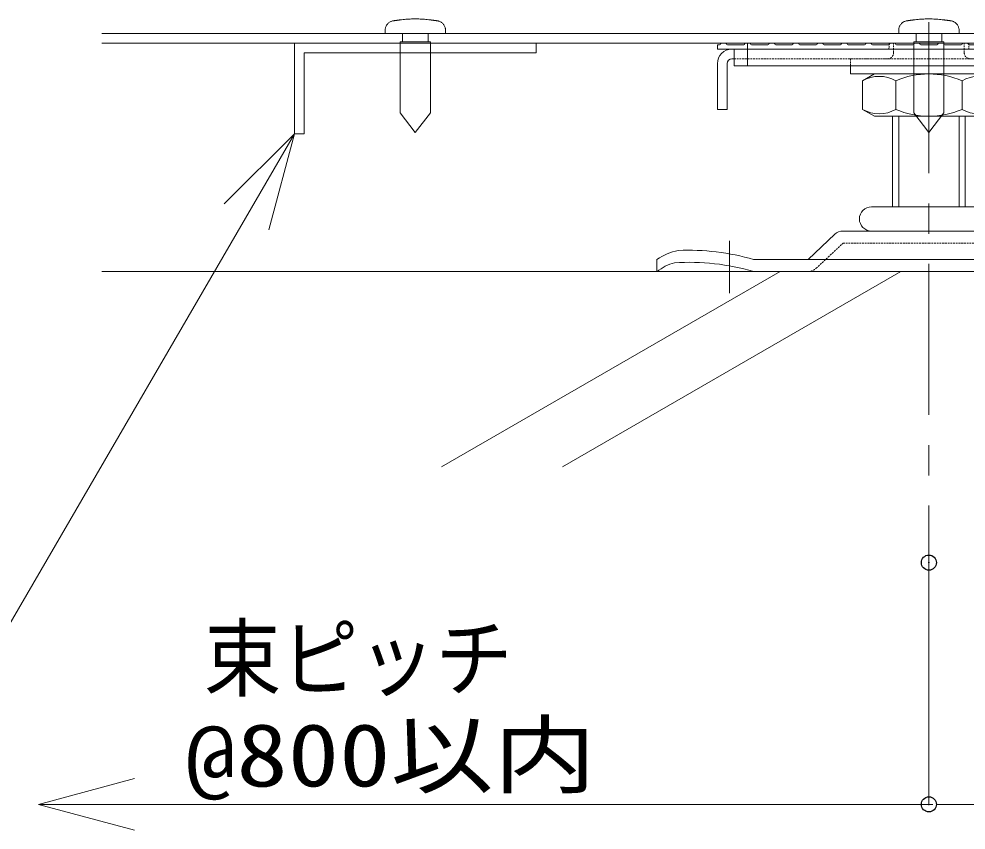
# Model space of a CAD drawing. Units: millimetres, scale not verified. Extents: x -4750 to 4750, y -3000 to 3000.
# Drawn here: x -918.8 to -762, y 1032.8 to 1167 of the extents above; entities that cross this region are included whole.
import ezdxf
from ezdxf.enums import TextEntityAlignment as Align

# ---------------------------------------------------------------- set-up
doc = ezdxf.new("R2010")
doc.units = ezdxf.units.MM
doc.header["$LTSCALE"] = 5
doc.header["$PDMODE"] = 32
doc.header["$PDSIZE"] = 2.5
doc.linetypes.add('CHAIN1', pattern=[8, 5, -1, 1, -1])
doc.linetypes.add('DASHED1', pattern=[1.8, 1.2, -0.6])
for name, color, linetype, lineweight in [('0-0_デッキ', 7, 'Continuous', 9), ('0-1_束', 7, 'Continuous', 9), ('0-2_根太', 7, 'Continuous', 9), ('0-3_一般', 7, 'Continuous', 9), ('0-4_0', 7, 'Continuous', 9), ('0-6_文字', 7, 'Continuous', 9), ('0-7_寸法', 7, 'Continuous', 9), ('0-8_ビス', 7, 'Continuous', 9)]:
    doc.layers.add(name, color=color, linetype=linetype, lineweight=lineweight)
doc.layers.add('0-9_Defpoints', color=7, linetype='Continuous')
doc.styles.add('ＭＳ ゴシック', font='')
doc.styles.get('ＭＳ ゴシック').set_extended_font_data('MS Gothic')

# ---------------------------------------------------------------- blocks, each defined once
blk = doc.blocks.new('_DOT')
at = {"layer": '0-4_0'}
for p, q in [((-10, 0), (-20, 0)), ((-5, 0), (5, 0))]:
    blk.add_line(p, q, dxfattribs=at)
blk = doc.blocks.new('グループ-24-1')
at = {"layer": '0-2_根太'}
for p, q in [((16036.4, 4746.4), (11298.7, 4746.4)), ((16036.4, 4714.4), (11298.7, 4714.4))]:
    blk.add_line(p, q, dxfattribs=at)
blk = doc.blocks.new('グループ-302-1')
at = {"layer": '0-1_束'}
for p, q in [((13336.4, 4708.4), (13336.4, 4694.4)), ((13343.4, 4708.4), (13336.4, 4708.4)), ((13349.4, 4714.4), (13363.4, 4714.4)), ((13369.4, 4708.4), (13423.4, 4708.4)), ((13429.4, 4714.4), (13443.4, 4714.4)), ((13436.4, 4639.4), (13436.4, 4714.4)), ((13449.4, 4708.4), (13503.4, 4708.4)), ((13509.4, 4714.4), (13523.4, 4714.4)), ((13529.4, 4708.4), (13583.4, 4708.4)), ((13589.4, 4714.4), (13603.4, 4714.4)), ((13609.4, 4708.4), (13663.4, 4708.4)), ((13669.4, 4714.4), (13683.4, 4714.4)), ((13689.4, 4708.4), (13743.4, 4708.4)), ((13749.4, 4714.4), (13763.4, 4714.4)), ((13769.4, 4708.4), (13823.4, 4708.4)), ((13829.4, 4714.4), (13843.4, 4714.4)), ((13849.4, 4708.4), (13903.4, 4708.4)), ((13909.4, 4714.4), (13923.4, 4714.4)), ((13929.4, 4708.4), (13983.4, 4708.4)), ((13989.4, 4714.4), (14003.4, 4714.4)), ((14009.4, 4708.4), (14036.4, 4708.4)), ((14063.4, 4708.4), (14036.4, 4708.4)), ((14083.4, 4714.4), (14069.4, 4714.4)), ((14143.4, 4708.4), (14089.4, 4708.4)), ((14163.4, 4714.4), (14149.4, 4714.4)), ((14223.4, 4708.4), (14169.4, 4708.4)), ((14243.4, 4714.4), (14229.4, 4714.4)), ((14303.4, 4708.4), (14249.4, 4708.4)), ((14323.4, 4714.4), (14309.4, 4714.4)), ((14383.4, 4708.4), (14329.4, 4708.4)), ((14403.4, 4714.4), (14389.4, 4714.4)), ((14463.4, 4708.4), (14409.4, 4708.4)), ((14483.4, 4714.4), (14469.4, 4714.4)), ((14543.4, 4708.4), (14489.4, 4708.4)), ((14563.4, 4714.4), (14549.4, 4714.4)), ((14623.4, 4708.4), (14569.4, 4708.4)), ((14643.4, 4714.4), (14629.4, 4714.4)), ((14636.4, 4639.4), (14636.4, 4714.4)), ((14703.4, 4708.4), (14649.4, 4708.4)), ((14723.4, 4714.4), (14709.4, 4714.4)), ((14729.4, 4708.4), (14736.4, 4708.4)), ((14730.4, 4708.4), (14736.4, 4708.4)), ((14736.4, 4694.4), (14736.4, 4708.4)), ((13336.4, 4694.4), (14736.4, 4694.4)), ((13391.4, 4694.4), (13391.4, 4639.4)), ((14681.5, 4694.4), (14681.5, 4639.4)), ((13391.4, 4639.4), (14681.5, 4639.4))]:
    blk.add_line(p, q, dxfattribs=at)
for centre, start, end in [((13343.4, 4711.4), 270, 0), ((13349.4, 4711.4), 90, 180), ((13363.4, 4711.4), 0, 90), ((13369.4, 4711.4), 180, 270), ((13423.4, 4711.4), 270, 0), ((13429.4, 4711.4), 90, 180), ((13443.4, 4711.4), 0, 90), ((13449.4, 4711.4), 180, 270), ((13503.4, 4711.4), 270, 0), ((13509.4, 4711.4), 90, 180), ((13523.4, 4711.4), 0, 90), ((13529.4, 4711.4), 180, 270), ((13583.4, 4711.4), 270, 0), ((13589.4, 4711.4), 90, 180), ((13603.4, 4711.4), 0, 90), ((13609.4, 4711.4), 180, 270), ((13663.4, 4711.4), 270, 0), ((13669.4, 4711.4), 90, 180), ((13683.4, 4711.4), 0, 90), ((13689.4, 4711.4), 180, 270), ((13743.4, 4711.4), 270, 0), ((13749.4, 4711.4), 90, 180), ((13763.4, 4711.4), 0, 90), ((13769.4, 4711.4), 180, 270), ((13823.4, 4711.4), 270, 0), ((13829.4, 4711.4), 90, 180), ((13843.4, 4711.4), 0, 90), ((13849.4, 4711.4), 180, 270), ((13903.4, 4711.4), 270, 0), ((13909.4, 4711.4), 90, 180), ((13923.4, 4711.4), 0, 90), ((13929.4, 4711.4), 180, 270), ((13983.4, 4711.4), 270, 0), ((13989.4, 4711.4), 90, 180), ((14003.4, 4711.4), 0, 90), ((14009.4, 4711.4), 180, 270), ((14063.4, 4711.4), 270, 0), ((14069.4, 4711.4), 90, 180), ((14083.4, 4711.4), 0, 90), ((14089.4, 4711.4), 180, 270), ((14143.4, 4711.4), 270, 0), ((14149.4, 4711.4), 90, 180), ((14163.4, 4711.4), 0, 90), ((14169.4, 4711.4), 180, 270), ((14223.4, 4711.4), 270, 0), ((14229.4, 4711.4), 90, 180), ((14243.4, 4711.4), 0, 90), ((14249.4, 4711.4), 180, 270), ((14303.4, 4711.4), 270, 0), ((14309.4, 4711.4), 90, 180), ((14323.4, 4711.4), 0, 90), ((14329.4, 4711.4), 180, 270), ((14383.4, 4711.4), 270, 0), ((14389.4, 4711.4), 90, 180), ((14403.4, 4711.4), 0, 90), ((14409.4, 4711.4), 180, 270), ((14463.4, 4711.4), 270, 0), ((14469.4, 4711.4), 90, 180), ((14483.4, 4711.4), 0, 90), ((14489.4, 4711.4), 180, 270), ((14543.4, 4711.4), 270, 0), ((14549.4, 4711.4), 90, 180), ((14563.4, 4711.4), 0, 90), ((14569.4, 4711.4), 180, 270), ((14623.4, 4711.4), 270, 0), ((14629.4, 4711.4), 90, 180), ((14643.4, 4711.4), 0, 90), ((14649.4, 4711.4), 180, 270), ((14703.4, 4711.4), 270, 0), ((14709.4, 4711.4), 90, 180), ((14723.4, 4711.4), 0, 90), ((14729.4, 4711.4), 180, 270)]:
    blk.add_arc(centre, 3, start, end, dxfattribs=at)
blk = doc.blocks.new('グループ-303-1')
at = {"layer": '0-1_束', "linetype": 'DASHED1'}
for p, q in [((13904.4, 4714.4), (13904.4, 4697.4)), ((13919.4, 4682.4), (13919.4, 4714.4)), ((13901.4, 4694.4), (13384.4, 4694.4)), ((13391.4, 4662.4), (13899.4, 4662.4))]:
    blk.add_line(p, q, dxfattribs=at)
at = {"layer": '0-1_束'}
for p, q in [((13336.4, 4646.4), (13336.4, 4494.4)), ((13368.4, 4494.4), (13368.4, 4646.4)), ((13336.4, 4494.4), (13368.4, 4494.4))]:
    blk.add_line(p, q, dxfattribs=at)
for radius in [48, 16]:
    blk.add_arc((13384.4, 4646.4), radius, 90, 180, dxfattribs=at)
at = {"layer": '0-1_束', "linetype": 'DASHED1'}
for centre, radius in [((13899.4, 4682.4), 20), ((13901.4, 4697.4), 3)]:
    blk.add_arc(centre, radius, 270, 0, dxfattribs=at)
blk = doc.blocks.new('グループ-304-1')
at = {"layer": '0-1_束', "linetype": 'DASHED1'}
for p, q in [((14153.4, 4682.4), (14153.4, 4714.4)), ((14168.4, 4714.4), (14168.4, 4697.4)), ((14171.4, 4694.4), (14688.4, 4694.4)), ((14681.5, 4662.4), (14173.4, 4662.4))]:
    blk.add_line(p, q, dxfattribs=at)
at = {"layer": '0-1_束'}
for p, q in [((14704.4, 4494.4), (14704.4, 4646.4)), ((14736.4, 4646.4), (14736.4, 4494.4)), ((14736.4, 4494.4), (14704.4, 4494.4))]:
    blk.add_line(p, q, dxfattribs=at)
at = {"layer": '0-1_束', "linetype": 'DASHED1'}
for centre, radius in [((14173.4, 4682.4), 20), ((14171.4, 4697.4), 3)]:
    blk.add_arc(centre, radius, 180, 270, dxfattribs=at)
at = {"layer": '0-1_束'}
for radius in [48, 16]:
    blk.add_arc((14688.4, 4646.4), radius, 0, 90, dxfattribs=at)
blk = doc.blocks.new('グループ-305-1')
at = {"layer": '0-1_束', "linetype": 'DASHED1'}
for p, q in [((13776.4, 4662.4), (13776.4, 4612.4)), ((14296.4, 4662.4), (13776.4, 4662.4)), ((14296.4, 4612.4), (14296.4, 4662.4)), ((14296.4, 4612.4), (13776.4, 4612.4))]:
    blk.add_line(p, q, dxfattribs=at)
blk = doc.blocks.new('グループ-306-1')
at = {"layer": '0-1_束'}
for p, q in [((13817, 4589.6), (13856.4, 4612.4)), ((14216.4, 4612.4), (13856.4, 4612.4)), ((14255.8, 4589.6), (14216.4, 4612.4)), ((13817, 4589.6), (13817, 4495.1)), ((13926.7, 4589.6), (13926.7, 4495.1)), ((14146.1, 4589.6), (14146.1, 4495.1)), ((14255.8, 4589.6), (14255.8, 4495.1)), ((13817, 4495.1), (13856.4, 4472.4)), ((14255.8, 4495.1), (14216.4, 4472.4)), ((14216.4, 4472.4), (13856.4, 4472.4))]:
    blk.add_line(p, q, dxfattribs=at)
for centre, radius, start, end in [((14036.4, 4336.4), 275.9, 66.5735, 113.4265), ((13871.9, 4494.6), 109.7, 60, 120), ((14201, 4494.6), 109.7, 60, 120), ((13871.9, 4590.1), 109.7, 240, 300), ((14036.4, 4748.3), 275.9, 246.5735, 293.4265), ((14201, 4590.1), 109.7, 240, 300)]:
    blk.add_arc(centre, radius, start, end, dxfattribs=at)
blk = doc.blocks.new('グループ-307-1')
at = {"layer": '0-1_束'}
for p, q in [((13776.4, 4639.4), (13776.4, 4612.4)), ((14296.4, 4639.4), (13776.4, 4639.4)), ((14296.4, 4612.4), (13776.4, 4612.4)), ((14296.4, 4612.4), (14296.4, 4639.4))]:
    blk.add_line(p, q, dxfattribs=at)
blk = doc.blocks.new('グループ-308-1')
at = {"layer": '0-1_束'}
for p, q in [((13846.4, 4172.4), (14036.4, 4172.4)), ((14226.4, 4172.4), (14036.4, 4172.4)), ((13636.4, 3998.4), (13724.9, 4081.5)), ((13752.3, 4092.4), (14036.4, 4092.4)), ((13846.4, 4092.4), (14036.4, 4092.4)), ((14226.4, 4092.4), (14036.4, 4092.4)), ((14320.6, 4092.4), (14036.4, 4092.4)), ((14436.4, 3998.4), (14348, 4081.5)), ((13376.4, 3886.4), (13376.4, 4060.4)), ((14696.4, 3886.4), (14696.4, 4060.4)), ((13136.4, 3958.4), (13136.4, 3998.4)), ((13456.4, 3998.4), (13636.4, 3998.4)), ((13636.4, 3998.4), (14436.4, 3998.4)), ((14616.4, 3998.4), (14436.4, 3998.4)), ((14936.4, 3958.4), (14936.4, 3998.4)), ((13136.4, 3958.4), (13456.4, 3958.4)), ((13456.4, 3958.4), (14036.4, 3958.4)), ((14616.4, 3958.4), (14036.4, 3958.4)), ((14936.4, 3958.4), (14616.4, 3958.4))]:
    blk.add_line(p, q, dxfattribs=at)
at = {"layer": '0-1_束', "linetype": 'DASHED1'}
for p, q in [((13663.8, 3969.2), (13752.3, 4052.4)), ((13752.3, 4052.4), (14036.4, 4052.4)), ((14320.6, 4052.4), (14036.4, 4052.4)), ((14409, 3969.2), (14320.6, 4052.4))]:
    blk.add_line(p, q, dxfattribs=at)
at = {"layer": '0-1_束'}
for centre, radius, start, end in [((13846.4, 4132.4), 40, 90, 180), ((14226.4, 4132.4), 40, 0, 90), ((13846.4, 4132.4), 40, 180, 270), ((14226.4, 4132.4), 40, 270, 0), ((13752.3, 4052.4), 40, 90, 133.2285), ((14320.6, 4052.4), 40, 46.7715, 90), ((13248.6, 3832.8), 200, 102.0964, 124.1269), ((13237.3, 3228.9), 800, 74.1055, 92.193), ((14835.5, 3228.9), 800, 87.807, 105.8945), ((14824.2, 3832.8), 200, 55.873, 77.9036), ((13235.6, 3832.8), 160, 104.9481, 128.3028), ((13243, 3228.9), 760, 73.6898, 93.6712), ((14829.9, 3228.9), 760, 86.3288, 106.3102), ((14837.3, 3832.8), 160, 51.6972, 75.0519)]:
    blk.add_arc(centre, radius, start, end, dxfattribs=at)
at = {"layer": '0-1_束', "linetype": 'DASHED1'}
for centre, start, end in [((13636.4, 3998.4), 270, 313.2285), ((14436.4, 3998.4), 226.7715, 270)]:
    blk.add_arc(centre, 40, start, end, dxfattribs=at)
blk = doc.blocks.new('グループ-309-1')
at = {"layer": '0-1_束'}
for p, q in [((13916.4, 4472.4), (13916.4, 4172.4)), ((13936.4, 4472.4), (13936.4, 4172.4)), ((14136.4, 4472.4), (14136.4, 4172.4)), ((14156.4, 4472.4), (14156.4, 4172.4))]:
    blk.add_line(p, q, dxfattribs=at)
blk.add_blockref('グループ-308-1', (0, 0), dxfattribs=at)
blk = doc.blocks.new('グループ-310-1')
at = {"layer": '0-1_束'}
blk.add_line((13384.4, 4662.4), (13391.4, 4662.4), dxfattribs=at)
for name in ['グループ-302-1', 'グループ-303-1', 'グループ-304-1', 'グループ-305-1', 'グループ-307-1', 'グループ-306-1', 'グループ-309-1']:
    blk.add_blockref(name, (0, 0), dxfattribs=at)
blk = doc.blocks.new('グループ-311-1')
at = {"layer": '0-8_ビス'}
for p, q in [((12294, 4718.4), (12294, 4746.4)), ((12294, 4718.4), (12294, 4746.4)), ((12294, 4718.4), (12294, 4746.4)), ((12378.9, 4746.4), (12378.9, 4718.4)), ((12378.9, 4746.4), (12378.9, 4718.4)), ((12378.9, 4746.4), (12378.9, 4718.4))]:
    blk.add_line(p, q, dxfattribs=at)
for points in [[(12244.2, 4777.5), (12242.8, 4775.7), (12241.5, 4773.9), (12240.4, 4771.9), (12239.4, 4769.9), (12238.5, 4767.9), (12237.8, 4765.8), (12237.3, 4763.8), (12236.9, 4761.7), (12236.6, 4759.6), (12236.5, 4757.6), (12236.4, 4756.3), (12236.4, 4755.9), (12236.4, 4755.4), (12236.4, 4754.9), (12236.4, 4754.4), (12236.4, 4753.9), (12236.4, 4753.5), (12236.4, 4753), (12236.4, 4752.5), (12236.4, 4752), (12236.4, 4751.5), (12236.4, 4751), (12236.4, 4750.6), (12236.4, 4750.1), (12236.4, 4749.6), (12236.4, 4749.1), (12236.4, 4748.6), (12236.4, 4748.2), (12236.4, 4747.7), (12236.4, 4747.2), (12236.4, 4746.7), (12238.8, 4746.4), (12248.2, 4746.4), (12257.6, 4746.4), (12267, 4746.4), (12276.4, 4746.4), (12285.9, 4746.4), (12295.3, 4746.4), (12304.7, 4746.4)], [(12319.4, 4794), (12314.7, 4793.7), (12310, 4793.5), (12305.3, 4793.1), (12300.6, 4792.7), (12295.9, 4792.2), (12291.1, 4791.7), (12286.4, 4791.2), (12285.4, 4791), (12284.4, 4790.9), (12283.3, 4790.8), (12282.3, 4790.6), (12281.3, 4790.5), (12280.2, 4790.4), (12279.2, 4790.2), (12278.1, 4790.1), (12277.1, 4790), (12276.1, 4789.8), (12275, 4789.7), (12274, 4789.6), (12272.9, 4789.4), (12271.9, 4789.3), (12270.9, 4789.2), (12269.8, 4789), (12268.8, 4788.9), (12267.8, 4788.8), (12266.7, 4788.6), (12265.7, 4788.5), (12264.6, 4788.4), (12262.9, 4788.1), (12260.9, 4787.7), (12258.9, 4787.1), (12256.9, 4786.4), (12254.9, 4785.6), (12252.9, 4784.6), (12251, 4783.4), (12249.2, 4782.1), (12247.4, 4780.7), (12245.8, 4779.2), (12244.2, 4777.5)], [(12415.5, 4786.6), (12413.5, 4787.3), (12411.5, 4787.8), (12409.5, 4788.2), (12408, 4788.4), (12406.9, 4788.5), (12405.9, 4788.7), (12404.9, 4788.8), (12403.8, 4788.9), (12402.8, 4789.1), (12401.8, 4789.2), (12400.7, 4789.3), (12399.7, 4789.5), (12398.6, 4789.6), (12397.6, 4789.7), (12396.6, 4789.9), (12395.5, 4790), (12394.5, 4790.1), (12393.5, 4790.3), (12392.4, 4790.4), (12391.4, 4790.5), (12390.3, 4790.7), (12389.3, 4790.8), (12388.3, 4790.9), (12387.2, 4791.1), (12385.3, 4791.3), (12380.6, 4791.9), (12375.9, 4792.4), (12371.1, 4792.8), (12366.4, 4793.2), (12361.7, 4793.5), (12357, 4793.8), (12352.3, 4794), (12347.6, 4794.2), (12342.9, 4794.3), (12338.2, 4794.3), (12333.5, 4794.3), (12328.8, 4794.3), (12324.1, 4794.2), (12319.4, 4794)], [(12436.4, 4746.4), (12436.4, 4746.8), (12436.4, 4747.3), (12436.4, 4747.8), (12436.4, 4748.3), (12436.4, 4748.8), (12436.4, 4749.2), (12436.4, 4749.7), (12436.4, 4750.2), (12436.4, 4750.7), (12436.4, 4751.2), (12436.4, 4751.7), (12436.4, 4752.1), (12436.4, 4752.6), (12436.4, 4753.1), (12436.4, 4753.6), (12436.4, 4754.1), (12436.4, 4754.5), (12436.4, 4755), (12436.4, 4755.5), (12436.4, 4756), (12436.4, 4756.5), (12436.4, 4758.1), (12436.2, 4760.1), (12435.9, 4762.2), (12435.5, 4764.3), (12434.9, 4766.4), (12434.2, 4768.4), (12433.3, 4770.5), (12432.2, 4772.4), (12431.1, 4774.4), (12429.7, 4776.2), (12428.3, 4777.9), (12426.7, 4779.6), (12425, 4781.1), (12423.2, 4782.5), (12421.4, 4783.7), (12419.5, 4784.8), (12417.5, 4785.8), (12415.5, 4786.6)], [(12304.7, 4746.4), (12314.1, 4746.4), (12323.5, 4746.4), (12332.9, 4746.4), (12342.3, 4746.4), (12351.7, 4746.4), (12361.1, 4746.4), (12370.6, 4746.4), (12380, 4746.4), (12389.4, 4746.4), (12398.8, 4746.4), (12408.2, 4746.4), (12417.6, 4746.4), (12427, 4746.4), (12436.4, 4746.4), (12436.4, 4746.4)]]:
    blk.add_lwpolyline(points, dxfattribs=at)
blk.add_lwpolyline([(12386.4, 4718.4), (12386.4, 4484.1), (12336.4, 4418.4), (12286.4, 4484.1), (12286.4, 4718.4)], close=True, dxfattribs=at)
blk = doc.blocks.new('グループ-312-1')
at = {"layer": '0-8_ビス'}
for p, q in [((13994, 4718.4), (13994, 4746.4)), ((13994, 4718.4), (13994, 4746.4)), ((13994, 4718.4), (13994, 4746.4)), ((14078.9, 4746.4), (14078.9, 4718.4)), ((14078.9, 4746.4), (14078.9, 4718.4)), ((14078.9, 4746.4), (14078.9, 4718.4))]:
    blk.add_line(p, q, dxfattribs=at)
for points in [[(13944.2, 4777.5), (13942.8, 4775.7), (13941.5, 4773.9), (13940.4, 4771.9), (13939.4, 4769.9), (13938.5, 4767.9), (13937.8, 4765.8), (13937.3, 4763.8), (13936.9, 4761.7), (13936.6, 4759.6), (13936.5, 4757.6), (13936.4, 4756.3), (13936.4, 4755.9), (13936.4, 4755.4), (13936.4, 4754.9), (13936.4, 4754.4), (13936.4, 4753.9), (13936.4, 4753.5), (13936.4, 4753), (13936.4, 4752.5), (13936.4, 4752), (13936.4, 4751.5), (13936.4, 4751), (13936.4, 4750.6), (13936.4, 4750.1), (13936.4, 4749.6), (13936.4, 4749.1), (13936.4, 4748.6), (13936.4, 4748.2), (13936.4, 4747.7), (13936.4, 4747.2), (13936.4, 4746.7), (13938.8, 4746.4), (13948.2, 4746.4), (13957.6, 4746.4), (13967, 4746.4), (13976.4, 4746.4), (13985.9, 4746.4), (13995.3, 4746.4), (14004.7, 4746.4)], [(14019.4, 4794), (14014.7, 4793.7), (14010, 4793.5), (14005.3, 4793.1), (14000.6, 4792.7), (13995.9, 4792.2), (13991.1, 4791.7), (13986.4, 4791.2), (13985.4, 4791), (13984.4, 4790.9), (13983.3, 4790.8), (13982.3, 4790.6), (13981.3, 4790.5), (13980.2, 4790.4), (13979.2, 4790.2), (13978.1, 4790.1), (13977.1, 4790), (13976.1, 4789.8), (13975, 4789.7), (13974, 4789.6), (13972.9, 4789.4), (13971.9, 4789.3), (13970.9, 4789.2), (13969.8, 4789), (13968.8, 4788.9), (13967.8, 4788.8), (13966.7, 4788.6), (13965.7, 4788.5), (13964.6, 4788.4), (13962.9, 4788.1), (13960.9, 4787.7), (13958.9, 4787.1), (13956.9, 4786.4), (13954.9, 4785.6), (13952.9, 4784.6), (13951, 4783.4), (13949.2, 4782.1), (13947.4, 4780.7), (13945.8, 4779.2), (13944.2, 4777.5)], [(14115.5, 4786.6), (14113.5, 4787.3), (14111.5, 4787.8), (14109.5, 4788.2), (14108, 4788.4), (14106.9, 4788.5), (14105.9, 4788.7), (14104.9, 4788.8), (14103.8, 4788.9), (14102.8, 4789.1), (14101.8, 4789.2), (14100.7, 4789.3), (14099.7, 4789.5), (14098.6, 4789.6), (14097.6, 4789.7), (14096.6, 4789.9), (14095.5, 4790), (14094.5, 4790.1), (14093.5, 4790.3), (14092.4, 4790.4), (14091.4, 4790.5), (14090.3, 4790.7), (14089.3, 4790.8), (14088.3, 4790.9), (14087.2, 4791.1), (14085.3, 4791.3), (14080.6, 4791.9), (14075.9, 4792.4), (14071.1, 4792.8), (14066.4, 4793.2), (14061.7, 4793.5), (14057, 4793.8), (14052.3, 4794), (14047.6, 4794.2), (14042.9, 4794.3), (14038.2, 4794.3), (14033.5, 4794.3), (14028.8, 4794.3), (14024.1, 4794.2), (14019.4, 4794)], [(14136.4, 4746.4), (14136.4, 4746.8), (14136.4, 4747.3), (14136.4, 4747.8), (14136.4, 4748.3), (14136.4, 4748.8), (14136.4, 4749.2), (14136.4, 4749.7), (14136.4, 4750.2), (14136.4, 4750.7), (14136.4, 4751.2), (14136.4, 4751.6), (14136.4, 4752.1), (14136.4, 4752.6), (14136.4, 4753.1), (14136.4, 4753.6), (14136.4, 4754.1), (14136.4, 4754.5), (14136.4, 4755), (14136.4, 4755.5), (14136.4, 4756), (14136.4, 4756.5), (14136.4, 4758.1), (14136.2, 4760.1), (14135.9, 4762.2), (14135.5, 4764.3), (14134.9, 4766.4), (14134.2, 4768.4), (14133.3, 4770.5), (14132.2, 4772.4), (14131.1, 4774.4), (14129.7, 4776.2), (14128.3, 4777.9), (14126.7, 4779.6), (14125, 4781.1), (14123.2, 4782.5), (14121.4, 4783.7), (14119.5, 4784.8), (14117.5, 4785.8), (14115.5, 4786.6)], [(14004.7, 4746.4), (14014.1, 4746.4), (14023.5, 4746.4), (14032.9, 4746.4), (14042.3, 4746.4), (14051.7, 4746.4), (14061.1, 4746.4), (14070.6, 4746.4), (14080, 4746.4), (14089.4, 4746.4), (14098.8, 4746.4), (14108.2, 4746.4), (14117.6, 4746.4), (14127, 4746.4), (14136.4, 4746.4), (14136.4, 4746.4)]]:
    blk.add_lwpolyline(points, dxfattribs=at)
blk.add_lwpolyline([(14086.4, 4718.4), (14086.4, 4484.1), (14036.4, 4418.4), (13986.4, 4484.1), (13986.4, 4718.4)], close=True, dxfattribs=at)

msp = doc.modelspace()

# ---------------------------------------------------------------- linework, layer by layer
at = {"layer": '0-0_デッキ'}
msp.add_lwpolyline([(-873.178, 1148.034), (-873.178, 1163.034), (-833.178, 1163.034), (-833.178, 1161.434), (-871.578, 1161.434), (-871.578, 1148.034)], close=True, dxfattribs=at)
at = {"layer": '0-3_一般', "linetype": 'CHAIN1'}
msp.add_line((-768.178, 1166.499), (-768.178, 1069.129), dxfattribs=at)
at = {"layer": '0-3_一般'}
msp.add_line((-653.178, 1125.234), (-905.064, 1125.234), dxfattribs=at)
at = {"layer": '0-3_一般', "color": 134}
for p, q in [((-792.819, 1125.234), (-848.831, 1092.895)), ((-772.819, 1125.234), (-828.831, 1092.895))]:
    msp.add_line(p, q, dxfattribs=at)
at = {"layer": '0-6_文字'}
msp.add_line((-937.703, 1037.067), (-873.178, 1148.034), dxfattribs=at)
msp.add_lwpolyline([(-884.8, 1136.412), (-873.178, 1148.034), (-877.432, 1132.159)], dxfattribs=at)
at = {"layer": '0-7_寸法'}
for p, q in [((-768.178, 1072.067), (-768.178, 1037.067)), ((-768.178, 1037.067), (-915.56, 1037.067)), ((-670.682, 1037.067), (-765.675, 1037.067))]:
    msp.add_line(p, q, dxfattribs=at)
msp.add_lwpolyline([(-899.685, 1032.813), (-915.56, 1037.067), (-899.685, 1041.32)], dxfattribs=at)
at = {"layer": '0-9_Defpoints'}
for p in [(-768.178, 1077.067), (-768.178, 1037.067)]:
    msp.add_point(p, dxfattribs=at)

# ---------------------------------------------------------------- block references
at = {"layer": '0-2_根太', "xscale": 0.05, "yscale": 0.05}
msp.add_blockref('グループ-24-1', (-1470, 927.316), dxfattribs=at)
at = {"layer": '0-4_0', "xscale": 0.05, "yscale": 0.05}
msp.add_blockref('グループ-310-1', (-1470, 927.316), dxfattribs=at)
at = {"layer": '0-7_寸法', "xscale": 0.1251862, "yscale": 0.1251862, "rotation": 180}
msp.add_blockref('_DOT', (-768.178, 1037.067), dxfattribs=at)
at = {"layer": '0-8_ビス', "xscale": 0.05, "yscale": 0.05}
for name in ['グループ-311-1', 'グループ-312-1']:
    msp.add_blockref(name, (-1470, 927.316), dxfattribs=at)

# ---------------------------------------------------------------- texts
at = {"layer": '0-7_寸法', "style": 'ＭＳ ゴシック'}
for s, width, p in [('束ピッチ', 0.9, (-888.176, 1052.905)), ('@800以内', 1.2, (-891.288, 1036.905))]:
    msp.add_text(s, height=10.41, dxfattribs=dict(at, width=width)).set_placement(p, align=Align.BOTTOM_LEFT)

doc.saveas('drawing.dxf')
